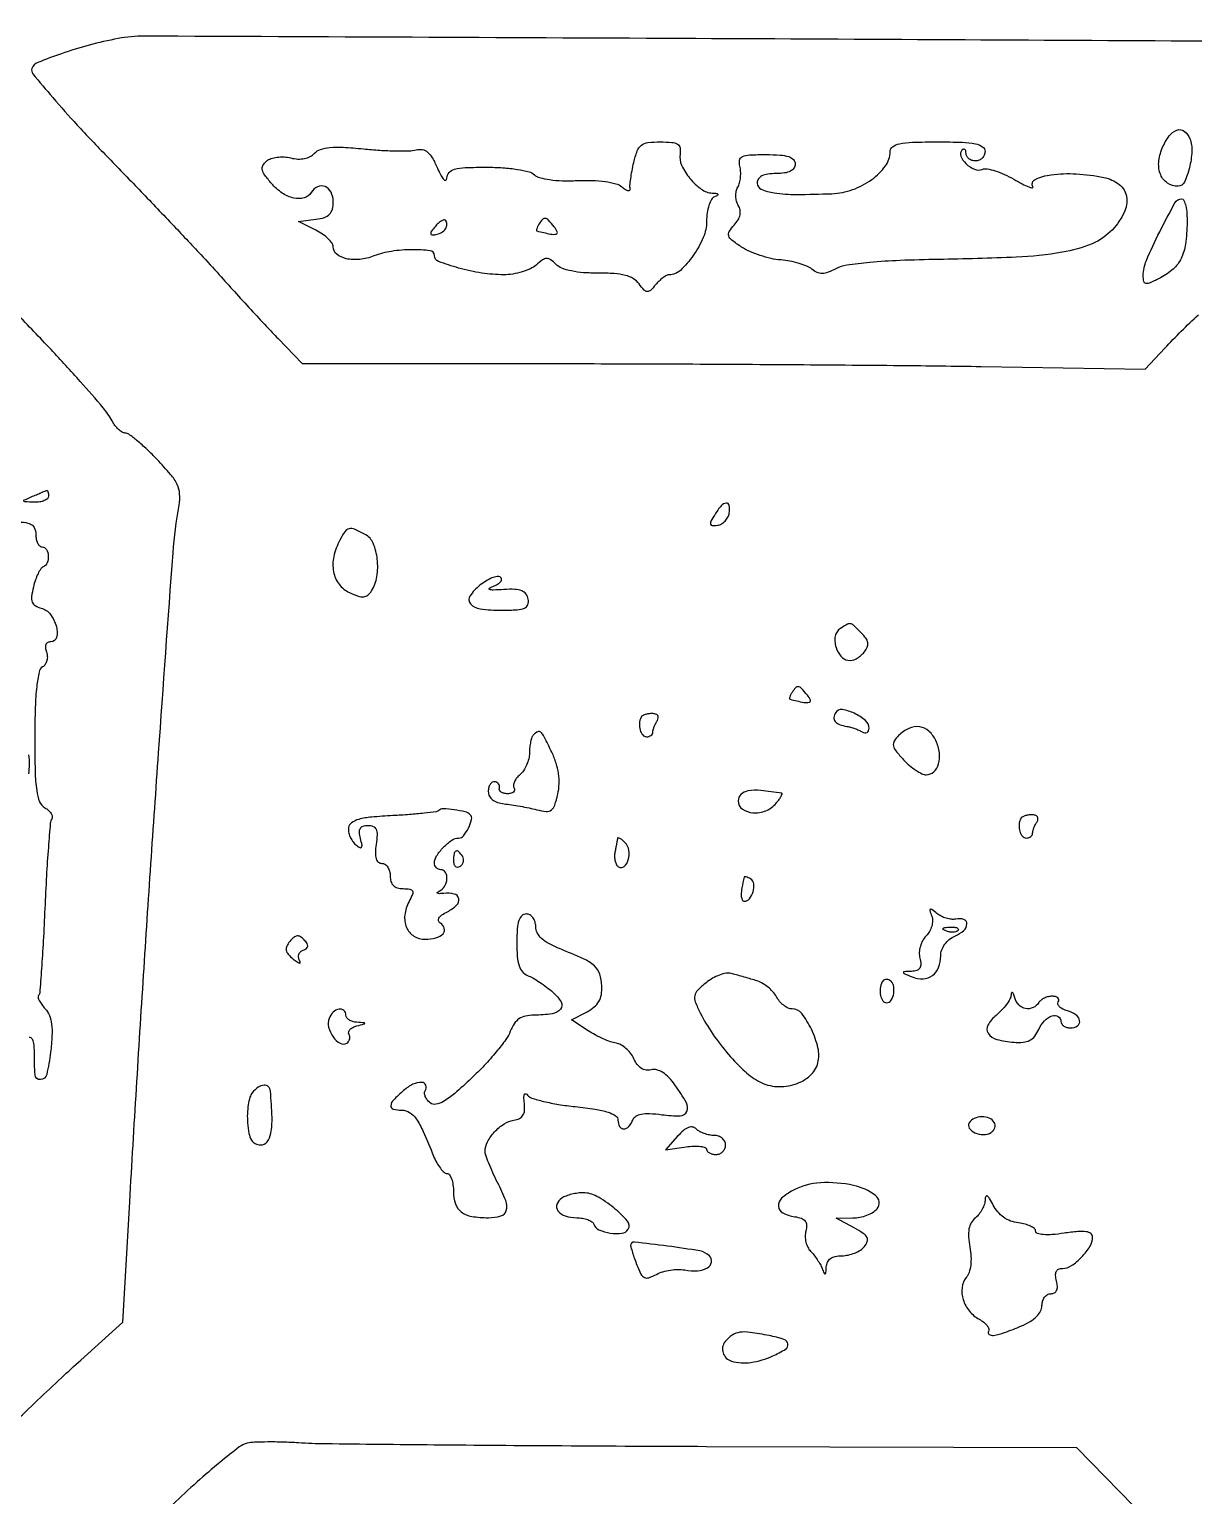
# Model space of a CAD drawing. Extents: x 0 to 5034, y 0 to 2560.
# Drawn here: x 1904 to 2088, y 755.1 to 986.8 of the extents above; entities that cross this region are included whole.
import ezdxf

# ---------------------------------------------------------------- set-up
doc = ezdxf.new("R2010")
doc.units = 0

msp = doc.modelspace()

# ---------------------------------------------------------------- linework, layer by layer
for points in [[(2101.5, 984.481659, 0.012603), (2086.906368, 984.929421, 0.000215), (2006.770927, 985.333251, 0.00006), (1922.178765, 985.713169, 0.048221), (1918, 985.327655, 0.017957), (1913.444534, 984.288508, 0.018771), (1909.043172, 982.937991, 0.013004), (1905.318971, 981.530814, 0.20717), (1904.395248, 980.587615, 0.270192), (1904.530078, 979.759362, 0.004403), (1907.671158, 976.01467, 0.010109), (1911.534742, 971.671139, 0.006372), (1916.211221, 966.750338, -0.001788), (1921.319411, 961.473, -0.001672), (1926.505796, 956.040136, -0.001664), (1931.078377, 951.185807, -0.005718), (1934, 947.990951, 0.002221), (1936.383348, 945.347834, 0.001727), (1938.998306, 942.493514, 0.001746), (1941.454741, 939.849341, 0.004231), (1943.292107, 937.918366), (1947.084214, 934), (1987.792107, 933.966598, -0.000832), (2005.275202, 933.923146, -0.000662), (2024.152652, 933.819825, -0.000668), (2041.650521, 933.677507, -0.001679), (2054.408411, 933.51385), (2080.316822, 933.094504), (2083.408411, 936.400396, -0.017789), (2088.711233, 941.681116, -0.002119)], [(1901.4376, 766.487378, -0.00201), (1905.280566, 770.159431, -0.002022), (1909.054383, 773.707639, -0.003875), (1912.115893, 776.518845), (1918.731786, 782.5), (1919.837166, 801.5, -0.001527), (1922.031967, 837.337979, -0.001617), (1924.406138, 872.481734, -0.00076), (1926.690156, 904.057887, -0.025397), (1927.631209, 911.576738, 0.060334), (1927.729494, 913.369366, 0.095301), (1927.34112, 914.854507, 0.064441), (1926.298856, 916.464545, 0.015549), (1924.16647, 918.826738, 0.012074), (1922.554574, 920.425288, 0.016689), (1921.028197, 921.774104, 0.013278), (1919.714258, 922.801864, 0.160671), (1919.113584, 923, -0.138537), (1918.641267, 923.133428, -0.049051), (1918.076103, 923.561882, -0.044084), (1917.515435, 924.180877, -0.039141), (1917.046674, 924.912788, 0.052645), (1915.643821, 926.978413, 0.00635), (1912.034564, 931.139641, 0.007116), (1907.414947, 936.184616, 0.004675), (1901.960414, 941.866381, -0.010501)], [(1902.699043, 908.937381, -0.079629), (1904.084289, 908.656115, -0.189981), (1904.75347, 908.05153, -0.115656), (1905, 907, 0.048028), (1905.073693, 906.234582, 0.068025), (1905.29375, 905.5875, 0.088204), (1905.618118, 905.151477, 0.191087), (1906, 905, -0.267171), (1906.676642, 904.61065, -0.119993), (1906.97787, 903.592528, -0.10737), (1906.790294, 902.466759, -0.206918), (1906.154709, 901.833333, 0.156638), (1905.784323, 901.529895, 0.030268), (1905.353672, 900.765671, 0.029543), (1904.94271, 899.775967, 0.023521), (1904.61478, 898.666822, 0.027797), (1904.335533, 897.173453, 0.122174), (1904.436629, 896.289444, 0.171824), (1904.913135, 895.720646, 0.069452), (1905.860829, 895.326143, -0.169089), (1907.293973, 894.364938, -0.09149), (1908.252667, 892.442174, -0.128797), (1908.293957, 890.712904, -0.347697), (1907.392713, 890, 0.116293), (1906.896832, 889.883084, 0.173549), (1906.59162, 889.564542, 0.135646), (1906.514426, 889.056216, 0.061946), (1906.677102, 888.399075, -0.077862), (1906.820244, 887.730764, -0.076791), (1906.753263, 887.047344, -0.081905), (1906.492291, 886.454094, -0.110282), (1906.073693, 886.045545, 0.20686), (1905.510761, 885.238835, 0.022557), (1905.150524, 882.951114, 0.020031), (1904.91598, 879.654176, 0.007357), (1904.840101, 874.985399, 0.005656), (1904.893837, 869.488239, 0.030035), (1905.137515, 866.491627, 0.059374), (1905.608902, 864.718205, 0.172219), (1906.433157, 863.777469, -0.052095), (1907.010184, 863.370468, -0.07413), (1907.415882, 862.893094, -0.096456), (1907.595011, 862.423056, -0.183354), (1907.519287, 862.031207, 0.1176), (1907.294547, 861.351779, 0.00212), (1906.983015, 857.518182, 0.005151), (1906.683592, 853.025194, 0.003401), (1906.427793, 847.855539, -0.002895), (1906.178636, 842.714681, -0.004588), (1905.89932, 838.314554, -0.001242), (1905.612132, 834.495359, -0.178835), (1905.427357, 834.094024, 0.271923), (1905.35645, 833.82133, 0.048151), (1905.556751, 833.309229, 0.040519), (1905.938961, 832.685916, 0.026133), (1906.474092, 832.028629, -0.089325), (1907.138992, 830.961914, -0.063952), (1907.489554, 829.597436, -0.04431), (1907.554513, 827.752291, -0.01613), (1907.330554, 825.143197, -0.027491), (1906.722065, 821.658097, -0.330211), (1905.744018, 820.825742, -0.40742), (1904.886055, 821.55806, -0.029732), (1904.780127, 824.971499, 0.02852), (1904.747633, 826.107341, 0.060671), (1904.567409, 826.966301, 0.118408), (1904.279888, 827.421127, 0.343901), (1903.933629, 827.45898, 0.163575)], [(1903.900413, 869.161436, 0.034405), (1904, 870.606989, 0.026943), (1903.916766, 872.150476, 0.07728)], [(2080.75, 751.179331), (2069.5, 762.618937), (2011, 762.823994, -0.000592), (1988.150669, 762.93114, -0.000852), (1967.921875, 763.084405, -0.000445), (1950.777498, 763.258753, -0.013609), (1946.5, 763.422549, 0.008898), (1944.048826, 763.539545, 0.009468), (1941.645301, 763.565901, 0.009121), (1939.578975, 763.511727, 0.042575), (1938.398896, 763.357984, 0.111049), (1937.147388, 762.77514, 0.007663), (1934.07851, 760.331989, 0.010615), (1930.493489, 757.257315, 0.007767), (1926.641687, 753.699961, -0.002122)]]:
    msp.add_lwpolyline(points, format="xyb")
for points in [[(2087.365824, 969.489062, -0.10474), (2087.682166, 967.499596, -0.048403), (2087.294624, 964.895928, -0.047854), (2086.494815, 962.635797, -0.291629), (2085.497445, 962, -0.145225), (2083.842885, 962.49092, -0.150981), (2082.754004, 963.798922, -0.12082), (2082.450737, 965.751823, -0.076721), (2082.999626, 967.999096, -0.057439), (2084.080895, 969.943765, -0.156185), (2085.331368, 970.872323, -0.252848), (2086.48437, 970.678607, -0.136493)], [(1965.096592, 967.73551, -0.107679), (1966.078683, 967.776042, -0.134028), (1966.90236, 967.38852, -0.087254), (1967.657244, 966.474829, -0.026718), (1968.460168, 964.866451, 0.017127), (1969.035877, 963.655678, 0.067648), (1969.509569, 962.982509, 0.366157), (1969.793632, 962.948104, 0.246565), (1969.960858, 963.25, -0.172946), (1970.300823, 964.140032, -0.14962), (1971.148412, 964.679002, -0.058627), (1972.845264, 964.939336, -0.008779), (1976.3, 965, -0.016959), (1978.822379, 964.91442, -0.022246), (1981.112595, 964.656107, -0.021448), (1982.958427, 964.282535, -0.136544), (1983.783056, 963.816944, 0.133403), (1984.598654, 963.349792, 0.029731), (1986.188264, 963.035045, 0.027285), (1988.21494, 962.869561, 0.018303), (1990.540053, 962.892085, -0.018894), (1992.907974, 962.912225, -0.027321), (1994.992974, 962.736869, -0.030482), (1996.654379, 962.400987, -0.108498), (1997.613422, 961.905868, 0.028151), (1998.178234, 961.488461, 0.084381), (1998.616519, 961.297038, 0.251202), (1998.850064, 961.356372, 0.264365), (1998.922643, 961.580727, -0.073402), (1998.89145, 962.122732, -0.011621), (1999.011203, 963.184651, -0.012676), (1999.214657, 964.438303, -0.010782), (1999.491219, 965.75, -0.031883), (2000.038999, 967.56504, -0.139645), (2000.69639, 968.458483, -0.135955), (2001.736073, 968.884272, -0.029621), (2003.687858, 969, -0.020109), (2005.498544, 968.92715, -0.116531), (2006.402512, 968.635151, -0.212018), (2006.800045, 968.064536, -0.088858), (2006.812858, 967.107805, 0.150089), (2007.056122, 965.304562, 0.064239), (2008.362023, 963.223232, 0.064088), (2010.160458, 961.533841, 0.145179), (2011.904988, 960.921053, -0.017935), (2012.567609, 960.864379, -0.232957), (2012.768934, 960.732783, -0.421335), (2012.723564, 960.564547, -0.031593), (2012.25, 960.337719, 0.171114), (2011.768845, 959.913604, 0.049385), (2011.367188, 958.991203, 0.043444), (2011.091961, 957.789591, 0.034596), (2011, 956.462121, -0.10174), (2010.47626, 953.914843, -0.051326), (2008.873889, 951.037544, -0.051491), (2006.853251, 948.703626, -0.19085), (2005.07699, 948, 0.12592), (2004.66922, 947.895653, 0.03386), (2004.101618, 947.532849, 0.03206), (2003.491466, 947.018373, 0.028369), (2002.925058, 946.4097, -0.026873), (2002.117773, 945.536961, -0.210902), (2001.61178, 945.349447, -0.198599), (2001.113709, 945.591835, -0.023608), (2000.326676, 946.567922, 0.100153), (1999.43054, 947.38582, 0.071161), (1998.173047, 947.914609, 0.048753), (1996.395896, 948.198764, 0.017815), (1993.847088, 948.263768, -0.020894), (1991.571599, 948.335821, -0.033192), (1989.642524, 948.607267, -0.039524), (1988.137371, 949.048503, -0.105699), (1987.204171, 949.652972, 0.039394), (1986.349791, 950.382375, 0.166868), (1985.715823, 950.576552, 0.147768), (1985.050147, 950.350854, 0.028824), (1984.052405, 949.547426, -0.076017), (1983.15383, 948.953788, -0.035058), (1981.839803, 948.456195, -0.033693), (1980.356605, 948.117439, -0.039724), (1978.921259, 948.005577, -0.038153), (1975.482376, 948.274007, -0.029368), (1971.80154, 949.069665, -0.022835), (1968.650335, 950.10439, -0.311493), (1968, 951.047004, 0.379239), (1967.32551, 951.808377, 0.032122), (1964.489618, 951.969195, 0.036038), (1961.219232, 951.708254, 0.052963), (1958.433018, 950.974533, -0.063703), (1956.178656, 950.432196, -0.082167), (1954.055464, 950.549334, -0.112601), (1952.55548, 951.261624, -0.229718), (1952, 952.406873, 0.156511), (1951.813025, 952.989565, 0.046294), (1951.192188, 953.706732, 0.041494), (1950.302499, 954.428851, 0.034429), (1949.25, 955.045578), (1946.5, 956.412185), (1949.25, 956.772515, 0.041729), (1950.61792, 957.069367, 0.124693), (1951.430478, 957.562212, 0.138616), (1951.861303, 958.347095, 0.056692), (1952, 959.566422, 0.115575), (1951.651528, 961.053836, 0.182431), (1950.70347, 961.936411, 0.210031), (1949.516318, 961.906377, 0.145485), (1948.5, 961, -0.186875), (1947.388571, 960.159056, -0.126505), (1945.782763, 960.11638, -0.093693), (1943.948482, 960.917857, -0.064166), (1942.246017, 962.432066, -0.020101), (1941.181099, 963.761133, -0.105311), (1940.796609, 964.609641, -0.184529), (1940.899319, 965.292283, -0.091196), (1941.470028, 965.975125, -0.094856), (1942.16184, 966.356285, -0.046872), (1943.144454, 966.576799, -0.044204), (1944.241854, 966.619325, -0.049111), (1945.290373, 966.463257, 0.049403), (1946.402733, 966.298348, 0.060949), (1947.447535, 966.375062, 0.067598), (1948.350715, 966.684455, 0.088836), (1949.047178, 967.20542, -0.124057), (1950.004078, 967.822258, -0.058906), (1951.448535, 968.1272, -0.037058), (1953.565857, 968.161713, -0.011339), (1956.758433, 967.904282, 0.009697), (1959.361994, 967.68574, 0.011028), (1961.862671, 967.579913, 0.010277), (1963.983675, 967.58058, 0.058795)], [(2055, 967.5, -0.099038), (2054.885486, 966.927543, -0.097945), (2054.559375, 966.440625, -0.097945), (2054.072457, 966.114514, -0.099038), (2053.5, 966, -0.076226), (2052.926925, 966.087877, -0.089419), (2052.440625, 966.342708, -0.100747), (2052.115534, 966.721743, -0.127718), (2052, 967.166667, 0.055671), (2051.954971, 967.569834, 0.167549), (2051.811265, 967.80189, 0.255643), (2051.601589, 967.840858, 0.117684), (2051.357499, 967.690833, 0.303084), (2051.17034, 966.752283, 0.106007), (2051.990125, 965.561588, 0.0901), (2053.341779, 964.682011, 0.19325), (2054.564679, 964.663193, -0.135789), (2055.342067, 964.73843, -0.032496), (2056.614713, 964.429129, -0.031034), (2058.08141, 963.867943, -0.026397), (2059.551648, 963.102028, 0.011057), (2060.886038, 962.353993, 0.02688), (2061.909076, 961.878511, 0.066467), (2062.466323, 961.737061, 0.627026), (2062.565826, 961.893491, -0.448696), (2062.915291, 963.064727, -0.076207), (2065.447758, 963.807159, -0.047816), (2069.407227, 963.95569, -0.034847), (2073.778634, 963.394273, -0.116921), (2076.208375, 962.279412, -0.188984), (2077.351786, 960.346881, -0.154877), (2076.981087, 957.836495, -0.074712), (2075.118103, 955.131203, -0.107407), (2071.913902, 952.917421, -0.055288), (2067.205172, 951.562717, -0.031464), (2059.929794, 950.783006, -0.007324), (2047.641872, 950.424005, 0.006317), (2041.572825, 950.258921, 0.012547), (2036.771808, 949.946792, 0.013055), (2033.143845, 949.523597, 0.087514), (2031.42596, 948.960375, -0.03094), (2030.192038, 948.395164, -0.087032), (2029.263762, 948.212736, -0.110071), (2028.460143, 948.374664, -0.068766), (2027.640903, 948.883061, 0.074921), (2026.854496, 949.357843, 0.026283), (2025.607602, 949.800383, 0.025406), (2024.16425, 950.150066, 0.027081), (2022.723285, 950.342472, -0.03637), (2021.189889, 950.57626, -0.02374), (2019.46491, 951.056409, -0.023883), (2017.818817, 951.688639, -0.041418), (2016.532274, 952.386896, -0.016867), (2014.984547, 953.477343, -0.150711), (2014.504061, 954.144544, -0.226106), (2014.586113, 954.826287, -0.042789), (2015.365212, 955.851061, 0.050668), (2015.969485, 956.672369, 0.082287), (2016.281089, 957.478476, 0.095753), (2016.291707, 958.251518, 0.094375), (2016.014088, 958.977205, -0.075542), (2015.735345, 959.631424, -0.056069), (2015.625586, 960.410535, -0.056323), (2015.691709, 961.19034, -0.078432), (2015.933916, 961.846398, 0.06561), (2016.207057, 962.5319, 0.037953), (2016.359412, 963.407529, 0.037255), (2016.379537, 964.325214, 0.050851), (2016.252607, 965.142033, -0.1096), (2016.216244, 966.112574, -0.246636), (2016.657362, 966.675698, -0.094963), (2017.781269, 966.942793, -0.010991), (2020.383369, 967, -0.015988), (2022.623966, 966.928336, -0.062633), (2023.980561, 966.668772, -0.125704), (2024.72205, 966.199497, -0.1914), (2025, 965.5, -0.152103), (2024.797909, 964.851045, -0.12651), (2024.25, 964.375, -0.082504), (2023.322075, 964.088963, -0.033607), (2022, 964, 0.033607), (2020.677925, 963.911037, 0.082504), (2019.75, 963.625, 0.12651), (2019.202091, 963.148955, 0.152103), (2019, 962.5, 0.299693), (2019.647837, 961.516244, 0.066262), (2021.690432, 960.942652, 0.036023), (2025.188687, 960.699414, 0.00953), (2030.793307, 960.820804, 0.075968), (2034.065321, 961.45809, 0.070208), (2037.095677, 963.0519, 0.078563), (2039.261782, 965.199802, 0.159537), (2040, 967.454545, -0.239874), (2040.392269, 968.225153, -0.106873), (2041.463235, 968.698485, -0.043388), (2043.535353, 968.940974, -0.007444), (2047.5, 969, -0.007659), (2051.402218, 968.940222, -0.041714), (2053.5, 968.7, -0.098409), (2054.603958, 968.241583, -0.250296)], [(2086.929715, 956.25, -0.028629), (2086.671826, 952.862489, -0.079157), (2085.987175, 950.578271, -0.098717), (2084.733985, 948.915996, -0.062438), (2082.728008, 947.533914, -0.010638), (2081.096208, 946.730914, -0.139919), (2080.438136, 946.626068, -0.319737), (2080.099163, 946.934939, -0.053276), (2080, 947.862959, -0.101968), (2080.492366, 950.252174, -0.014641), (2082.609403, 954.79913, -0.009329), (2085.004146, 959.357925, -0.273653), (2086.089448, 960, -0.303801), (2086.437792, 959.766824, -0.042677), (2086.711879, 958.898438, -0.036903), (2086.890796, 957.687232, -0.02291)], [(1968.086693, 955.604459, 0.015839), (1967.501728, 954.85237, 0.180681), (1967.402483, 954.496362, 0.378117), (1967.587372, 954.319873, 0.046255), (1968.194193, 954.352238, 0.094672), (1969.097475, 954.666194, 0.113209), (1969.755961, 955.278101, 0.148136), (1969.978316, 955.990705, 0.201077), (1969.725834, 956.607499, 0.271866), (1969.471277, 956.67372, 0.068292), (1969.062493, 956.4947, 0.050816), (1968.577833, 956.125732, 0.03147)], [(1984.5, 956, 0.024465), (1984.285131, 955.610999, 0.044078), (1984.154287, 955.271275, 0.062476), (1984.115545, 955.022916, 0.353185), (1984.190983, 954.923489, 0.009465), (1986.352713, 954.431485, 0.110428), (1987.213243, 954.444488, 0.46087), (1987.398728, 954.80783, 0.075397), (1986.933363, 955.580293, 0.015231), (1985.994387, 956.644027, 0.16301), (1985.494248, 956.913356, 0.261772), (1985.059937, 956.759111, 0.041002)], [(1907, 913, -0.213708), (1906.831198, 912.623102, -0.084397), (1906.339062, 912.314396, -0.063338), (1905.611453, 912.116676, -0.042539), (1904.75, 912.070285, -0.003386), (1903.261086, 912.12689, -0.326773), (1903.104278, 912.252774, -0.368608), (1903.185338, 912.423348, -0.003751), (1904.5, 913, -0.001455), (1905.284381, 913.334359, -0.002049), (1905.985937, 913.627618, -0.001191), (1906.579165, 913.871091, -0.028259), (1906.75, 913.929715, -0.352125), (1906.846243, 913.888676, -0.057039), (1906.926563, 913.685604, -0.042003), (1906.982054, 913.378436, -0.023697)], [(2012.292053, 910.096043, 0.015919), (2011.684429, 909.050414, 0.188427), (2011.62832, 908.593136, 0.337719), (2011.901928, 908.376808, 0.040862), (2012.718378, 908.429172, 0.091), (2013.354051, 908.644939, 0.072211), (2013.931094, 909.086257, 0.07152), (2014.363625, 909.678333, 0.08581), (2014.578388, 910.333129, 0.072188), (2014.58036, 911.563467, 0.40278), (2014.108066, 911.931892, 0.195877), (2013.312413, 911.507313, 0.03389)], [(1953.035184, 906.065741, 0.069312), (1952.08755, 903.493622, 0.099844), (1952.04991, 901.075295, 0.117056), (1952.921936, 899.104175, 0.124056), (1954.571613, 897.785417, 0.024177), (1955.944556, 897.238347, 0.102501), (1956.817479, 897.127285, 0.154256), (1957.468762, 897.390318, 0.079352), (1958.056301, 898.056856, 0.10224), (1958.902902, 900.303707, 0.066928), (1958.96653, 903.080167, 0.070811), (1958.323062, 905.577987, 0.173171), (1957.065741, 906.964816, 0.019094), (1955.364716, 907.793257, 0.159969), (1954.525136, 907.875614, 0.188697), (1953.872282, 907.436143, 0.028486)], [(1975.168717, 898.935536, 0.073252), (1973.612782, 897.244774, 0.342345), (1973.689515, 896.009252, 0.184411), (1975.2191, 895.204426, 0.029919), (1978.632341, 895, 0.012739), (1981.06808, 895.062067, 0.08669), (1982.236627, 895.328167, 0.21278), (1982.744416, 895.868194, 0.132369), (1982.808129, 896.75, 0.112756), (1982.44761, 897.566845, 0.139091), (1981.789572, 898.071445, 0.086564), (1980.706278, 898.296772, 0.024774), (1978.984805, 898.26723, -0.006547), (1977.291984, 898.176402, -0.099554), (1976.714865, 898.26832, -0.628809), (1976.696159, 898.471663, -0.035777), (1977.433624, 898.844728, 0.041673), (1978.109717, 899.196804, 0.096862), (1978.523525, 899.587384, 0.188528), (1978.614426, 899.945678, 0.227036), (1978.428624, 900.235096, 0.186535), (1977.910575, 900.331906, 0.048853), (1977.083844, 900.092642, 0.042732), (1976.126264, 899.612526, 0.032635)], [(2032.142988, 892.109533, 0.103321), (2031.623267, 891.60488, 0.092603), (2031.32374, 890.914814, 0.079658), (2031.268153, 890.072007, 0.053604), (2031.460375, 889.124846, 0.097206), (2032.229849, 887.720127, 0.180201), (2033.343611, 887.083488, 0.173109), (2034.637019, 887.318998, 0.089019), (2035.912073, 888.394054, 0.06587), (2036.392025, 889.157595, 0.145561), (2036.48753, 889.832705, 0.121064), (2036.200037, 890.533075, 0.038752), (2035.463089, 891.394054, 0.006376), (2034.203268, 892.622149, 0.137773), (2033.749752, 892.861767, 0.183144), (2033.284324, 892.791415, 0.013123)], [(2024.5, 882, 0.024465), (2024.285131, 881.610999, 0.044078), (2024.154287, 881.271275, 0.062476), (2024.115545, 881.022916, 0.353185), (2024.190983, 880.923489, 0.009465), (2026.352713, 880.431485, 0.110428), (2027.213243, 880.444488, 0.46087), (2027.398728, 880.80783, 0.075397), (2026.933363, 881.580293, 0.015231), (2025.994387, 882.644027, 0.16301), (2025.494248, 882.913356, 0.261772), (2025.059937, 882.759111, 0.041002)], [(2000.641145, 878.083333, 0.091947), (2000.388857, 877.100842, 0.085114), (2000.494747, 876.064702, 0.104262), (2000.900982, 875.28332, 0.224562), (2001.5, 875, 0.073145), (2001.883267, 875.05637, 0.086253), (2002.210748, 875.220312, 0.098296), (2002.43258, 875.463938, 0.131305), (2002.515313, 875.75, -0.062787), (2002.568614, 876.112924, -0.024094), (2002.72902, 876.597917, -0.023404), (2002.955814, 877.113516, -0.026605), (2003.221324, 877.583333, 0.113551), (2003.369037, 877.998991, 0.191523), (2003.274147, 878.351228, 0.158744), (2002.939841, 878.587039, 0.075006), (2002.412023, 878.666667, 0.036138), (2001.817998, 878.623677, 0.043458), (2001.273077, 878.495312, 0.048926), (2000.848488, 878.307744, 0.156844)], [(2031.400537, 878.839066, 0.111199), (2031.131377, 878.058571, 0.19919), (2031.317491, 877.417699, 0.139315), (2031.989269, 876.940055, 0.047786), (2033.158369, 876.646844, -0.03036), (2033.750931, 876.519966, -0.019211), (2034.424125, 876.304285, -0.019283), (2035.071552, 876.040402, -0.033398), (2035.583333, 875.765868, 0.092733), (2035.996743, 875.603522, 0.172398), (2036.348438, 875.657459, 0.175212), (2036.583442, 875.919911, 0.096139), (2036.666667, 876.348747, 0.220238), (2036.10226, 877.56795, 0.065583), (2034.33401, 878.708108, 0.069627), (2032.424179, 879.304541, 0.30411)], [(2041.349483, 875.206626, 0.059168), (2040.650431, 874.319174, 0.188983), (2040.521212, 873.590211, 0.120963), (2040.911576, 872.758601, 0.018641), (2042.119035, 871.373293, 0.027676), (2043.0723, 870.464954, 0.030353), (2044.092325, 869.697155, 0.031818), (2045.035415, 869.155998, 0.114833), (2045.705699, 869, 0.190363), (2046.897873, 869.470959, 0.136663), (2047.65029, 870.707309, 0.10205), (2047.777905, 872.484989, 0.074084), (2047.228837, 874.397103, 0.103928), (2046.129177, 875.890711, 0.149145), (2044.647253, 876.575627, 0.141548), (2042.976026, 876.332614, 0.090187)], [(1983.666667, 875.333333, 0.109007), (1983.409421, 874.930437, 0.030866), (1983.195833, 874.213051, 0.029533), (1983.049094, 873.351046, 0.027398), (1983, 872.455778, -0.058343), (1982.890268, 871.518584, -0.043699), (1982.562609, 870.531336, -0.044584), (1982.081292, 869.64377, -0.073145), (1981.51101, 869.009138, 0.050777), (1980.981976, 868.470716, 0.064546), (1980.620389, 867.875922, 0.078442), (1980.471484, 867.317852, 0.165938), (1980.570027, 866.886693, -0.164171), (1980.648029, 866.550737, -0.190638), (1980.499096, 866.260466, -0.123371), (1980.11687, 866.064149, -0.057307), (1979.559017, 866, -0.05711), (1978.980735, 866.066267, -0.093804), (1978.531399, 866.264375, -0.131107), (1978.280191, 866.557968, -0.181447), (1978.25, 866.9, 0.11039), (1978.267928, 867.250836, 0.119228), (1978.132812, 867.565, 0.113761), (1977.862485, 867.793039, 0.093907), (1977.5, 867.9, 0.169471), (1977.119045, 867.808354, 0.107838), (1976.79375, 867.482225, 0.083779), (1976.574179, 866.965924, 0.058802), (1976.5, 866.337361, 0.121986), (1976.675252, 865.629722, 0.107442), (1977.165925, 865.04671, 0.086397), (1977.957069, 864.630035, 0.05163), (1979, 864.408589, -0.011842), (1980.148146, 864.258791, -0.006536), (1981.54382, 864.024252, -0.006513), (1982.953303, 863.749397, -0.010396), (1984.149173, 863.473925, 0.037337), (1985.660117, 863.210586, 0.186172), (1986.474641, 863.436199, 0.156053), (1987.009223, 864.180522, 0.024263), (1987.48954, 865.952377, 0.046059), (1987.68821, 867.544364, 0.043661), (1987.598147, 869.175255, 0.041411), (1987.215794, 870.844227, 0.033784), (1986.543449, 872.54968, 0.005002), (1985.354929, 874.990939, 0.084897), (1984.82812, 875.709746, 0.307871), (1984.33406, 875.79538, 0.090167)], [(2016, 864.883732, 0.238428), (2016.655327, 863.58759, 0.14365), (2018.310042, 862.985042, 0.111761), (2020.374406, 863.3155, 0.124828), (2022, 864.5, 0.015843), (2022.451238, 865.080164, 0.030129), (2022.769798, 865.578127, 0.038105), (2022.939963, 865.946529, 0.470042), (2022.872445, 866.063836, 0.016593), (2019.554474, 866.519795, 0.068466), (2017.53416, 866.452419, 0.149781), (2016.431554, 865.895923, 0.204282)], [(1968.695343, 863.362009, -0.164551), (1968.279292, 863.156282, -0.005091), (1966.359144, 862.919184, -0.00948), (1964.060868, 862.703169, -0.006364), (1961.427423, 862.539614, 0.010203), (1958.035132, 862.302772, 0.043461), (1956.036945, 861.9454, 0.085432), (1954.897283, 861.416792, 0.208005), (1954.418583, 860.646233, 0.080648), (1954.4289, 859.968478, 0.05386), (1954.646638, 859.221919, 0.052914), (1955.025762, 858.523178, 0.068912), (1955.516222, 857.986537, 0.027558), (1956.187585, 857.489155, 0.383216), (1956.462004, 857.530457, 0.22569), (1956.549958, 857.881412, 0.014349), (1956.304694, 858.942849, -0.045064), (1956.142766, 859.911059, -0.151359), (1956.284401, 860.53048, -0.187818), (1956.724337, 860.882079, -0.075882), (1957.496868, 861, -0.098502), (1958.315371, 860.837172, -0.195434), (1958.778536, 860.38013, -0.113982), (1958.93429, 859.51962, -0.024457), (1958.786692, 858, 0.02709), (1958.66262, 856.648726, 0.081358), (1958.77774, 855.732303, 0.14566), (1959.122179, 855.202668, 0.178073), (1959.673193, 855, -0.14888), (1960.179179, 854.845922, -0.098789), (1960.61025, 854.4125, -0.082189), (1960.90092, 853.764624, -0.06452), (1961, 853, 0.072413), (1961.127909, 852.121438, 0.126917), (1961.504398, 851.495678, 0.125311), (1962.140608, 851.125168, 0.06962), (1963.035184, 851, -0.034001), (1964.111794, 850.926703, -0.25555), (1964.508415, 850.633648, -0.210729), (1964.518487, 850.094586, -0.023679), (1963.979785, 848.962227, 0.093165), (1963.308302, 846.833815, 0.13097), (1963.586107, 844.871709, 0.152904), (1964.743644, 843.510103, 0.141628), (1966.508371, 843, 0.063555), (1968.222158, 843.218722, 0.140085), (1969.349516, 843.88265, 0.2699), (1969.551502, 844.733936, 0.182731), (1968.927856, 845.544588, -0.184881), (1968.647113, 845.912671, -0.212731), (1968.705403, 846.347502, -0.10387), (1969.174305, 846.841374, -0.033108), (1970.049346, 847.363686, 0.071872), (1971.493938, 848.385082, 0.255171), (1971.830455, 849.427795, 0.296064), (1971.13574, 850.15408, 0.084101), (1969.5, 850.259106, -0.016433), (1968.788406, 850.208623, -0.119129), (1968.454688, 850.275986, -0.549849), (1968.436813, 850.413755, -0.068761), (1968.75, 850.608826, 0.154742), (1969.594694, 851.3599, 0.116362), (1969.970656, 852.552983, 0.151704), (1969.733045, 853.579235, 0.2666), (1969, 854, -0.106313), (1968.618459, 854.082053, -0.099376), (1968.29375, 854.314732, -0.096076), (1968.076077, 854.662416, -0.09221), (1968, 855.071429, -0.146993), (1968.333174, 856.180241, -0.046985), (1969.424256, 857.53587, -0.046892), (1970.743608, 858.659578, -0.154147), (1971.821583, 859, 0.226599), (1972.586708, 859.365522, 0.054002), (1973.370986, 860.584936, 0.054456), (1973.866657, 861.92267, 0.263731), (1973.658845, 862.674488, 0.137704), (1972.840453, 863.134103, 0.025101), (1971.115635, 863.461944, 0.02222), (1969.375732, 863.624587, 0.21162)], [(2060.641145, 862.083333, 0.091947), (2060.388857, 861.100842, 0.085114), (2060.494747, 860.064702, 0.104262), (2060.900982, 859.28332, 0.224562), (2061.5, 859, 0.073145), (2061.883267, 859.05637, 0.086253), (2062.210748, 859.220312, 0.098296), (2062.43258, 859.463938, 0.131305), (2062.515313, 859.75, -0.062787), (2062.568614, 860.112924, -0.024094), (2062.72902, 860.597917, -0.023404), (2062.955814, 861.113516, -0.026605), (2063.221324, 861.583333, 0.113551), (2063.369037, 861.998991, 0.191523), (2063.274147, 862.351228, 0.158744), (2062.939841, 862.587039, 0.075006), (2062.412023, 862.666667, 0.036138), (2061.817998, 862.623677, 0.043458), (2061.273077, 862.495312, 0.048926), (2060.848488, 862.307744, 0.156844)], [(1996.923489, 858.95, -0.003641), (1996.875561, 858.680024, -0.000502), (1996.771216, 858.119291, -0.000576), (1996.646205, 857.455463, -0.000488), (1996.512555, 856.753971, 0.052717), (1996.452847, 856.044022, 0.056478), (1996.546031, 855.354178, 0.063412), (1996.76905, 854.785534, 0.129925), (1997.096129, 854.440589, 0.328188), (1997.975428, 854.511659, 0.148928), (1998.623894, 855.545432, 0.101789), (1998.719454, 857.092859, 0.162455), (1998.132783, 858.267217, 0.022012), (1997.692426, 858.670419, 0.045875), (1997.31028, 858.935058, 0.083279), (1997.041463, 859.032519, 0.418094)], [(1971, 855.440983, 0.067432), (1971.074611, 854.890269, 0.140899), (1971.298542, 854.524436, 0.190788), (1971.63036, 854.397824, 0.136093), (1972.016312, 854.510081, 0.090427), (1972.360589, 854.820631, 0.095498), (1972.565079, 855.22714, 0.099685), (1972.598899, 855.665803, 0.108373), (1972.457295, 856.069098, 0.050477), (1971.86686, 856.838655, 0.315493), (1971.407182, 856.933879, 0.25701), (1971.085158, 856.519563, 0.039415)], [(2016.923489, 852.809017, 0.016663), (2016.569889, 851.145076, 0.047861), (2016.475124, 849.969263, 0.088289), (2016.614012, 849.252307, 0.310247), (2016.981495, 849, 0.233759), (2017.784685, 849.39721, 0.095942), (2018.340063, 850.515478, 0.095519), (2018.439157, 851.764074, 0.230444), (2017.956326, 852.526992, 0.025609), (2017.584083, 852.731495, 0.046182), (2017.258446, 852.853642, 0.066853), (2017.021062, 852.885414, 0.344656)], [(1981, 842.468615, 0.019595), (1981.086399, 840.264815, 0.059956), (1981.380288, 838.801022, 0.095187), (1981.908189, 837.852166, 0.127402), (1982.706639, 837.282332, -0.039559), (1983.520628, 836.893653, -0.015157), (1984.58773, 836.232228, -0.014898), (1985.707881, 835.440998, -0.017733), (1986.713797, 834.627157, -0.07648), (1988.006131, 833.100397, -0.320607), (1987.925886, 831.967889, -0.186909), (1986.598442, 831.225375, -0.033744), (1983.725249, 831.015313, 0.051336), (1982.36466, 830.867657, 0.097408), (1981.355628, 830.435223, 0.0987), (1980.593972, 829.657477, 0.053768), (1979.985478, 828.461804, -0.066658), (1979.286905, 827.172184, -0.015546), (1977.773316, 825.224555, -0.015762), (1975.875349, 823.074736, -0.014877), (1973.809851, 821.005658, -0.010938), (1971.19108, 818.640116, -0.044563), (1969.451139, 817.38823, -0.087476), (1968.215047, 816.922795, -0.223182), (1967.310633, 817.157161, -0.054167), (1966.855271, 817.626913, -0.067141), (1966.548983, 818.15263, -0.080629), (1966.430826, 818.651543, -0.157587), (1966.527322, 819.044209, 0.226877), (1966.623462, 819.936137, 0.312637), (1965.991043, 820.393332, 0.119411), (1964.598703, 820.085243, 0.064838), (1963.129077, 819.111948, 0.020224), (1961.516679, 817.59504, 0.17165), (1961.103479, 816.70694, 0.369796), (1961.481653, 816.1692, 0.062451), (1962.83102, 816, -0.143679), (1964.051584, 815.641869, -0.098842), (1965.095385, 814.634068, -0.047391), (1966.214692, 812.638579, -0.008752), (1967.854049, 808.75, 0.029882), (1968.351274, 807.697154, 0.039224), (1968.933142, 806.807812, 0.043731), (1969.511915, 806.180513, 0.186675), (1969.978561, 806, -0.246103), (1970.370588, 805.794602, -0.066638), (1970.699952, 805.150178, -0.051365), (1970.925572, 804.215138, -0.033544), (1971, 803.106989, 0.080701), (1971.313746, 801.17576, 0.153506), (1972.228005, 799.913202, 0.120214), (1973.884243, 799.212678, 0.040237), (1976.52277, 799, 0.069631), (1978.507098, 799.277689, 0.265656), (1979.347506, 800.138506, 0.158148), (1979.254261, 801.700802, 0.024547), (1977.967607, 804.563537, -0.010548), (1977.214225, 806.121628, -0.012854), (1976.577985, 807.61157, -0.011418), (1976.107046, 808.881794, -0.083243), (1976, 809.520312, -0.124452), (1976.372829, 810.995002, -0.063013), (1977.494862, 812.562964, -0.062168), (1979.000477, 813.830204, -0.106779), (1980.527395, 814.409675, 0.073969), (1981.428214, 814.685993, 0.143091), (1981.985252, 815.184045, 0.122962), (1982.236533, 815.962338, 0.047535), (1982.20525, 817.103863, -0.021219), (1982.133045, 818.004902, -0.102912), (1982.21814, 818.507955, -0.411159), (1982.424443, 818.599576, -0.148638), (1982.70525, 818.382831, 0.163805), (1983.358501, 817.908797, 0.016277), (1985.249355, 817.384556, 0.019137), (1987.606686, 816.90759, 0.014054), (1990.25, 816.553237, -0.011351), (1993.416872, 816.146113, -0.038892), (1995.436568, 815.67683, -0.067529), (1996.621253, 815.1178, -0.254023), (1997, 814.420406, 0.124954), (1997.251922, 813.42809, 0.274228), (1997.900353, 813.040933, 0.212836), (1998.703871, 813.396346, 0.092393), (1999.328435, 814.413505, -0.153672), (1999.821915, 815.034642, -0.1024), (2000.668934, 815.383193, -0.060808), (2001.978909, 815.468237, -0.019176), (2003.935424, 815.281836, 0.035084), (2006.838058, 815.098165, 0.296159), (2007.88033, 815.785216, 0.237091), (2007.805942, 817.175503, 0.024939), (2005.998793, 820.001694, 0.0363), (2005.039078, 821.161331, 0.061554), (2004.063748, 821.956403, 0.078433), (2003.119444, 822.360591, 0.12617), (2002.248793, 822.357868, -0.102007), (2001.442239, 822.316836, -0.105133), (2000.694814, 822.599856, -0.089576), (2000.038597, 823.211364, -0.05482), (1999.5, 824.125472, 0.056825), (1998.983819, 824.993582, 0.049761), (1998.264363, 825.766781, 0.052495), (1997.461029, 826.336722, 0.094471), (1996.69783, 826.592841, -0.051287), (1995.825599, 826.804329, -0.019282), (1994.656423, 827.269851, -0.018863), (1993.413075, 827.878456, -0.021782), (1992.279067, 828.552804), (1989.662474, 830.267262), (1992.117757, 831.553715, 0.053093), (1993.248452, 832.308672, 0.08883), (1993.981886, 833.181556, 0.088736), (1994.367309, 834.255396, 0.052884), (1994.451584, 835.614673, 0.068381), (1994.105319, 837.514337, 0.133605), (1993.264958, 838.790072, 0.074311), (1991.541468, 839.905321, 0.011216), (1987.75, 841.524196, -0.028883), (1986.065801, 842.314749, -0.063278), (1984.911016, 843.144406, -0.087104), (1984.23577, 844.03702, -0.119024), (1984, 845.01342, 0.07326), (1983.88773, 845.775555, 0.088787), (1983.561233, 846.418903, 0.101544), (1983.074246, 846.847462, 0.130552), (1982.5, 847, 0.189386), (1981.802318, 846.725907, 0.126277), (1981.332756, 845.994769, 0.063524), (1981.072262, 844.66039, 0.01648)], [(2046.574235, 846.667142, -0.098464), (2046.699608, 845.937267, -0.062783), (2046.569117, 845.083016, -0.059702), (2046.216578, 844.24038, -0.067575), (2045.686147, 843.54329, 0.074064), (2045.147804, 842.816515, 0.054664), (2044.775505, 841.885653, 0.054917), (2044.615171, 840.90166, 0.077046), (2044.705651, 840.017591, -0.04979), (2044.856726, 839.058787, -0.158057), (2044.693923, 838.43866, -0.176979), (2044.214722, 838.074211, -0.065655), (2043.366631, 837.929715, 0.005385), (2042.195595, 837.872986, 0.441376), (2042.093269, 837.746527, 0.261416), (2042.225147, 837.577445, 0.003464), (2043.5, 837.053299, 0.10698), (2045.221417, 836.757813, 0.149654), (2046.683579, 837.275455, 0.141892), (2047.657311, 838.552265, 0.092672), (2048, 840.385316, -0.085873), (2048.160381, 841.312257, -0.070362), (2048.628094, 842.203797, -0.067275), (2049.349263, 842.965631, -0.066354), (2050.25, 843.512872, 0.077256), (2051.641378, 844.40008, 0.204736), (2052.138943, 845.443251, 0.3432), (2051.646059, 846.133593, 0.123819), (2050.360234, 846.189127, -0.078667), (2049.676891, 846.157526, -0.045525), (2048.869221, 846.322753, -0.044151), (2048.068656, 846.643454, -0.055924), (2047.402919, 847.08057, 0.01045), (2046.61095, 847.710366, 0.285847), (2046.356902, 847.734338, 0.370719), (2046.270329, 847.528429, 0.013598)], [(1945.145287, 842.67506, 0.060976), (1944.653409, 841.90922, 0.160916), (1944.569946, 841.270948, 0.13658), (1944.882871, 840.640225, 0.039314), (1945.679627, 839.882679, 0.017446), (1946.301481, 839.413172, 0.099918), (1946.678189, 839.24826, 0.516327), (1946.792877, 839.352936, 0.104838), (1946.685728, 839.66459, -0.10027), (1946.515975, 840.144185, -0.118325), (1946.56165, 840.622327, -0.119486), (1946.81851, 841.024271, -0.103623), (1947.243769, 841.28959, 0.069183), (1947.769826, 841.569808, 0.213896), (1947.965856, 841.910786, 0.171732), (1947.860675, 842.340915, 0.043089), (1947.407618, 842.917382, 0.062542), (1946.818704, 843.407063, 0.170483), (1946.298521, 843.529417, 0.149322), (1945.769828, 843.303918, 0.044644)], [(2050.729167, 844.395833, -0.126455), (2050.402231, 844.202593, -0.060344), (2049.916927, 844.123424, -0.05415), (2049.359369, 844.160852, -0.051402), (2048.8125, 844.316886, -0.054073), (2048.395823, 844.538436, -0.470617), (2048.37858, 844.720685, -0.168741), (2048.670344, 844.862007, -0.018894), (2049.416667, 844.921053, -0.028489), (2050.112848, 844.910055, -0.077125), (2050.592839, 844.799335, -0.208169), (2050.77538, 844.614691, -0.296942)], [(2010.912911, 836.130563, 0.025993), (2009.560251, 834.913615, 0.150566), (2009.115693, 834.074708, 0.143136), (2009.208642, 833.108725, 0.022732), (2010.002788, 831.357411, 0.032522), (2011.980939, 828.028757, 0.027596), (2014.477487, 824.787981, 0.028524), (2017.090524, 822.085715, 0.066742), (2019.387189, 820.474149, 0.105065), (2022.098055, 819.726181, 0.094489), (2024.990936, 820.100165, 0.102684), (2027.353631, 821.45808, 0.150779), (2028.587404, 823.492222, 0.120256), (2028.60278, 825.842612, 0.053587), (2027.563788, 828.780813, 0.053974), (2026.028089, 831.258796, 0.23102), (2024.509504, 832, -0.110661), (2023.882997, 832.140379, -0.055648), (2023.18934, 832.567606, -0.051294), (2022.538619, 833.193198, -0.052847), (2022.036245, 833.932275, 0.063618), (2021.476019, 834.719564, 0.039934), (2020.644647, 835.487022, 0.039587), (2019.688725, 836.122209, 0.056923), (2018.751061, 836.511622, 0.000659), (2017.771428, 836.791822, 0.000489), (2016.688128, 837.098984, 0.000494), (2015.664991, 837.386916, 0.001115), (2014.889375, 837.602499, 0.111986), (2014.104621, 837.638492, 0.044358), (2013.056906, 837.353187, 0.041041), (2011.937184, 836.830744, 0.040538)], [(2038.754232, 836.266312, 0.084697), (2038.436116, 835.221291, 0.082939), (2038.479003, 834.121909, 0.104464), (2038.84371, 833.288862, 0.234312), (2039.437328, 832.972506, 0.26629), (2040.162879, 833.360605, 0.1021), (2040.575922, 834.472687, 0.093314), (2040.533019, 835.735512, 0.201974), (2039.980032, 836.512341, 0.086456), (2039.629461, 836.652808, 0.102024), (2039.272696, 836.654687, 0.11056), (2038.965717, 836.518222, 0.11748)], [(2059.116001, 834.160293, -0.105677), (2058.920242, 833.520539, -0.033087), (2058.373138, 832.673827, -0.031399), (2057.619636, 831.783929, -0.03004), (2056.75, 830.981275, 0.092492), (2055.456606, 829.448921, 0.282893), (2055.501955, 828.146465, 0.183675), (2056.851959, 827.180009, 0.045657), (2059.579019, 826.720981, 0.042032), (2061.032866, 826.733346, 0.096891), (2062.077285, 827.040125, 0.108486), (2062.85666, 827.689951, 0.061636), (2063.487128, 828.75, -0.08452), (2064.393265, 830.126814, -0.120127), (2065.612989, 830.927633, -0.234725), (2066.560266, 830.814141, -0.252801), (2067, 830, 0.148195), (2067.115568, 829.618646, 0.098894), (2067.440625, 829.29375, 0.082425), (2067.926543, 829.074694, 0.064853), (2068.5, 829, 0.145954), (2069.609159, 829.33082, 0.30105), (2069.951454, 830.12656, 0.194857), (2069.349953, 831.078555, 0.091915), (2068.011247, 831.70731, -0.047293), (2067.289325, 831.971073, -0.082294), (2066.767598, 832.334963, -0.124503), (2066.522401, 832.735052, -0.21724), (2066.570264, 833.11369, 0.155827), (2066.654064, 833.449705, 0.191407), (2066.516502, 833.739646, 0.128226), (2066.152985, 833.935648, 0.059932), (2065.618034, 834, 0.059645), (2064.99842, 833.925822, 0.050746), (2064.377112, 833.70625, 0.053126), (2063.846464, 833.382904, 0.091204), (2063.5, 833, -0.148415), (2062.589771, 832.197562, -0.156816), (2061.40832, 832.058977, -0.149382), (2060.325276, 832.637916, -0.132699), (2059.689326, 833.75, 0.019027), (2059.504392, 834.361544, 0.155726), (2059.332266, 834.592398, 0.508437), (2059.193654, 834.546525, 0.056076)], [(1951.35674, 830.487265, 0.156375), (1951.278528, 829.096302, 0.091033), (1951.990551, 827.566582, 0.10803), (1953.091816, 826.564317, 0.275875), (1954.129619, 826.580109, 0.093621), (1954.434074, 826.858255, 0.096506), (1954.612103, 827.225479, 0.099112), (1954.636634, 827.624385, 0.104734), (1954.504069, 827.993416, -0.199333), (1954.445628, 828.355398, -0.130763), (1954.648436, 828.732446, -0.088938), (1955.101599, 829.069737, -0.051864), (1955.737757, 829.308317, 0.002009), (1956.911164, 829.61944, 0.333148), (1956.988302, 829.717927, 0.398501), (1956.91225, 829.801693, 0.002254), (1955.75, 829.883999, -0.054605), (1955.080606, 830.002555, -0.070943), (1954.514062, 830.259675, -0.08736), (1954.132621, 830.609345, -0.165114), (1954, 831, 0.210076), (1953.670638, 831.749316, 0.237874), (1952.921013, 831.961201, 0.148765), (1951.998943, 831.472972, 0.105909)], [(1939.214729, 818.75, 0.101918), (1938.836362, 818.034006, 0.031587), (1938.569324, 816.839062, 0.030119), (1938.4331, 815.4316, 0.029007), (1938.464216, 814, 0.026343), (1938.688409, 812.316666, 0.087709), (1939.079993, 811.276491, 0.140895), (1939.683883, 810.707299, 0.119535), (1940.538599, 810.5, 0.235519), (1941.553488, 811.006126, 0.116982), (1942.144792, 812.356701, 0.053342), (1942.326386, 814.833479, 0.012437), (1942.083333, 819, 0.178733), (1941.751279, 819.711089, 0.220242), (1941.069939, 819.957199, 0.133931), (1940.142689, 819.615352, 0.065601)], [(2006.426371, 811.887678), (2004.5, 809.728099), (2007.75, 810.190857, -0.023593), (2008.995897, 810.308643, -0.039679), (2010.045312, 810.274805, -0.04945), (2010.788746, 810.116059, -0.326293), (2011, 809.826807, 0.176015), (2011.114623, 809.51129, 0.092791), (2011.440625, 809.242875, 0.072963), (2011.926123, 809.061185, 0.053158), (2012.5, 809, 0.099038), (2013.072457, 809.114514, 0.097945), (2013.559375, 809.440625, 0.097945), (2013.885486, 809.927543, 0.099038), (2014, 810.5, 0.119248), (2013.861584, 811.07212, 0.100665), (2013.47125, 811.559375, 0.092192), (2012.88748, 811.886582, 0.081935), (2012.2, 812, -0.049154), (2011.435723, 812.075317, -0.03785), (2010.628059, 812.300691, -0.038879), (2009.898664, 812.631248, -0.070661), (2009.376371, 813.023629, 0.150166), (2008.799225, 813.329469, 0.140095), (2008.132266, 813.269825, 0.08717), (2007.349958, 812.799323, 0.031771)], [(2052.495635, 813.992937, 0.297796), (2052.516867, 813.153619, 0.139875), (2053.392312, 812.433007, 0.101471), (2054.764834, 812.142627, 0.140875), (2055.968425, 812.480485, 0.086192), (2056.331173, 812.802209, 0.093967), (2056.551012, 813.218446, 0.100284), (2056.595054, 813.663497, 0.113563), (2056.457295, 814.069098, 0.156901), (2055.666002, 814.743695, 0.10385), (2054.483348, 814.968366, 0.102435), (2053.296528, 814.698754, 0.148498)], [(2024.643617, 803.321256, 0.064518), (2022.85681, 802.068477, 0.228283), (2022.349176, 800.803348, 0.265534), (2023.04144, 799.761287, 0.080145), (2024.92351, 799.167976, -0.047422), (2025.982646, 798.908555, -0.1449), (2026.577369, 798.481478, -0.164522), (2026.800906, 797.837486, -0.066035), (2026.684201, 796.900385, 0.067765), (2026.583357, 796.067254, 0.053698), (2026.69399, 795.166125, 0.055057), (2026.987201, 794.335796, 0.084183), (2027.428305, 793.714552, -0.029444), (2027.949576, 793.127987, -0.019257), (2028.4822, 792.396172, -0.019382), (2028.947682, 791.640144, -0.034784), (2029.260338, 790.982143, 0.011473), (2029.577232, 790.226271, 0.404065), (2029.739272, 790.161014, 0.283938), (2029.863972, 790.331209, 0.008482), (2029.921053, 791.25, -0.102258), (2030.112779, 792.004354, -0.125427), (2030.580975, 792.557686, -0.102759), (2031.338781, 792.890841, -0.052398), (2032.377555, 793, 0.052881), (2033.375143, 793.105803, 0.0427), (2034.406063, 793.420952, 0.044244), (2035.316381, 793.883884, 0.079966), (2035.944419, 794.433029, 0.086819), (2036.400001, 795.229606, 0.215509), (2036.348681, 795.88446, 0.12181), (2035.748735, 796.534741, 0.021623), (2034.316864, 797.392992), (2031.5, 798.919925), (2034.127555, 798.959962, 0.047525), (2035.220641, 799.080927, 0.040698), (2036.331951, 799.408378, 0.042635), (2037.298322, 799.878906, 0.08514), (2037.942122, 800.430261, 0.428228), (2037.698619, 802.511335, 0.108182), (2034.230335, 804.100236, 0.067556), (2028.97747, 804.516899, 0.107126)], [(1988.121885, 802.096491, 0.168061), (1987.352921, 801.132195, 0.252715), (1987.515194, 800.092988, 0.155116), (1988.675169, 799.276979, 0.076467), (1990.475684, 799, -0.040108), (1991.402748, 798.925515, -0.04961), (1992.239661, 798.70334, -0.057733), (1992.874203, 798.377845, -0.166449), (1993.169969, 797.990092, 0.211553), (1993.989325, 797.090419, 0.066551), (1995.778159, 796.571726, 0.067122), (1997.621296, 796.543574, 0.228468), (1998.606456, 797.17225, 0.32948), (1998.497412, 798.483284, 0.042207), (1996.336337, 800.565814, 0.043851), (1993.659528, 802.377066, 0.12487), (1991.5, 802.948724, 0.037385), (1990.633363, 802.892827, 0.027001), (1989.682679, 802.706899, 0.027455), (1988.793466, 802.429864, 0.05197)], [(2055.014742, 801.872445, -0.07606), (2054.898676, 801.157256, -0.043904), (2054.558027, 800.352584, -0.042687), (2054.06318, 799.586535, -0.054858), (2053.480668, 798.983956, 0.089156), (2052.82514, 798.206049, 0.083522), (2052.46285, 797.230939, 0.064308), (2052.386799, 795.978264, 0.029419), (2052.594015, 794.350549, -0.032856), (2052.772273, 792.869175, -0.042666), (2052.729621, 791.503087, -0.048868), (2052.479885, 790.354792, -0.095518), (2052.030729, 789.537026, 0.145568), (2051.360321, 787.967225, 0.104946), (2051.541304, 786.060052, 0.095715), (2052.52029, 784.244746, 0.09881), (2054.095733, 782.948765, -0.043699), (2054.807213, 782.483907, -0.065889), (2055.323682, 781.954605, -0.088955), (2055.578116, 781.446306, -0.213202), (2055.523245, 781.037612, 0.417439), (2055.639928, 780.555217, 0.178128), (2056.362305, 780.416277, 0.045726), (2058.084434, 780.863227, 0.011957), (2060.75, 781.894747, 0.03743), (2062.111623, 782.582934, 0.059817), (2063.138148, 783.383397, 0.07456), (2063.78049, 784.245823, 0.123453), (2064, 785.12132, -0.073232), (2064.105709, 785.839191, -0.087774), (2064.413124, 786.448138, -0.100552), (2064.870062, 786.855221, -0.132602), (2065.40638, 787, 0.121219), (2065.968104, 787.138214, 0.169691), (2066.318305, 787.512551, 0.120594), (2066.429127, 788.136109, 0.047946), (2066.289749, 789, -0.047861), (2066.148065, 789.877232, -0.126489), (2066.265506, 790.497375, -0.174005), (2066.632475, 790.865844, -0.111174), (2067.228381, 791, 0.148692), (2068.638881, 791.428945, 0.053181), (2070.26905, 792.79286, 0.053159), (2071.583359, 794.480704, 0.139747), (2072, 795.942284, 0.234843), (2071.723927, 796.49765, 0.129062), (2071.005687, 796.794093, 0.057453), (2069.689452, 796.820358, 0.013507), (2067.5, 796.552271, -0.016636), (2065.627587, 796.334884, -0.038347), (2064.211246, 796.326871, -0.055498), (2063.277696, 796.498563, -0.330844), (2063, 796.872305, 0.223532), (2062.809703, 797.276696, 0.060799), (2062.198994, 797.667867, 0.049169), (2061.317377, 797.989657, 0.034061), (2060.273171, 798.183578, -0.062619), (2059.048552, 798.484038, -0.062467), (2057.935335, 799.07845, -0.062063), (2056.997359, 799.933501, -0.0604), (2056.287913, 801, 0.015317), (2055.729982, 802.028672, 0.111061), (2055.349442, 802.438121, 0.477473), (2055.114892, 802.368085, 0.095449)], [(1999, 794.610037, 0.072255), (1999.044485, 794.303811, 0.005538), (1999.290974, 793.505833, 0.007509), (1999.611163, 792.557727, 0.005654), (1999.990549, 791.524858, 0.026447), (2000.617315, 790.106914, 0.166627), (2001.175856, 789.563694, 0.196667), (2001.896044, 789.525563, 0.038999), (2003.102608, 790.054914, -0.051181), (2004.084456, 790.457503, -0.033153), (2005.283392, 790.726326, -0.033213), (2006.503106, 790.833799, -0.05264), (2007.547413, 790.746185, 0.063669), (2009.567853, 790.62133, 0.113629), (2011.154532, 791.097815, 0.227878), (2011.759059, 791.972656, 0.239943), (2011.436993, 792.963007, 0.155217), (2009.924601, 793.745425, 0.009446), (2004.826373, 794.51884, 0.006504), (1999.592275, 795.142827, 0.445507)], [(2013.936747, 779.423785, 0.259934), (2013.605309, 777.643964, 0.243077), (2014.942814, 776.348613, 0.111303), (2017.996687, 776.132073, 0.069266), (2021.452947, 777.160515, 0.030213), (2023.482366, 778.237605, 0.309431), (2023.852133, 779.060574, 0.279236), (2023.223235, 779.774024, 0.026583), (2020.875, 780.375, 0.013285), (2017.887098, 780.89044, 0.070242), (2016.229511, 780.89708, 0.116795), (2015.052995, 780.442398, 0.069298)]]:
    msp.add_lwpolyline(points, format="xyb", close=True)

doc.saveas('drawing.dxf')
